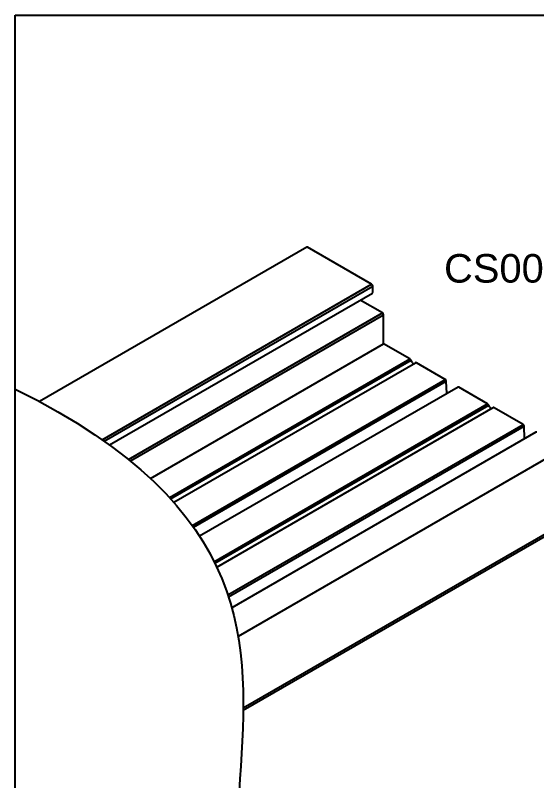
# Model space of a CAD drawing. Header units: inches. Extents: x 0 to 6.94, y -7.57 to 0.
# Drawn here: x 0 to 3.42, y -5.02 to 0 of the extents above; entities that cross this region are included whole.
import ezdxf
from ezdxf import colors
from ezdxf.entities.mleader import LeaderData, LeaderLine
from ezdxf.math import Vec2, Vec3

# ---------------------------------------------------------------- set-up
doc = ezdxf.new("R2010")
doc.units = ezdxf.units.IN
doc.header["$LTSCALE"] = 0.5
doc.header["$MEASUREMENT"] = 0
for name, color, linetype in [('FAB DWG', 221, 'CONTINUOUS'), ('Housing', 150, 'CONTINUOUS'), ('Mounting', 4, 'CONTINUOUS')]:
    doc.layers.add(name, color=color, linetype=linetype)
doc.layers.add('Text-Unprinted', color=131, linetype='CONTINUOUS', plot=False)
doc.styles.add('LSAD_Standard', font='arial.ttf')

msp = doc.modelspace()

# ---------------------------------------------------------------- linework, layer by layer
at = {"layer": 'Housing', "linetype": 'Continuous', "lineweight": 25, "transparency": 16777216}
for p, q in [((1.9136, -1.522), (0.1583, -2.535)), ((2.3398, -1.7657), (1.9186, -1.5225)), ((0.5709, -2.7865), (2.3398, -1.7657)), ((0.5836, -2.7955), (2.3468, -1.7779)), ((0.6179, -2.8199), (2.3448, -1.8233)), ((2.4113, -1.954), (2.2649, -1.8694)), ((0.744, -2.9162), (2.4113, -1.954)), ((0.7558, -2.9257), (2.4184, -1.9662)), ((2.4184, -2.1563), (2.4184, -1.9662)), ((0.8871, -3.04), (2.4184, -2.1563)), ((2.5909, -2.2559), (2.4184, -2.1563)), ((1.0129, -3.1665), (2.5909, -2.2559)), ((1.0202, -3.1745), (2.5984, -2.2638)), ((1.0401, -3.1967), (2.6275, -2.2806)), ((2.6067, -2.2782), (2.5984, -2.2638)), ((2.8228, -2.3897), (2.635, -2.2813)), ((1.1614, -3.3485), (2.8228, -2.3898)), ((1.1695, -3.3598), (2.8299, -2.4017)), ((2.8326, -2.4835), (2.8299, -2.4017)), ((2.9072, -2.4405), (1.2102, -3.4198)), ((3.1012, -2.5505), (2.9118, -2.4411)), ((1.3056, -3.5867), (3.1013, -2.5505)), ((1.3103, -3.5962), (3.1087, -2.5584)), ((3.117, -2.5728), (3.1087, -2.5584)), ((1.323, -3.6226), (3.1383, -2.575)), ((3.3348, -2.6853), (3.1454, -2.5759)), ((1.3956, -3.8044), (3.3348, -2.6853)), ((1.4, -3.8178), (3.3418, -2.6973)), ((3.9018, -2.6698), (1.4632, -4.0771)), ((3.3446, -2.779), (3.3418, -2.6972)), ((3.4191, -2.736), (1.4214, -3.8888)), ((1.4963, -4.5459), (4.328, -2.9135)), ((1.4962, -4.5623), (4.3351, -2.9257))]:
    msp.add_line(p, q, dxfattribs=at)
at = {"layer": 'Housing', "transparency": 16777216}
msp.add_line((2.3468, -1.8188), (2.3468, -1.7779), dxfattribs=at)
at = {"layer": 'Housing', "linetype": 'Continuous', "lineweight": 25, "transparency": 16777216}
for centre, radius, start, end in [((1.9156, -1.5266), 0.00503, 54.3824, 114.3071), ((2.4031, -1.9669), 0.0154, 2.6055, 57.3945), ((2.5795, -2.2742), 0.0216, 28.8075, 58.073), ((2.6179, -2.2742), 0.0119, 199.335, 269.9926), ((2.6306, -2.2874), 0.00752, 54.3161, 114.4225), ((2.8145, -2.4027), 0.0155, 4.017, 57.294), ((2.9089, -2.445), 0.00482, 52.9074, 115.7821), ((3.0898, -2.5688), 0.0216, 28.8077, 58.0728), ((3.1283, -2.5688), 0.0119, 199.3358, 269.9905), ((3.141, -2.5821), 0.00752, 54.3163, 114.4219), ((3.3264, -2.6983), 0.0155, 4.0171, 57.294), ((3.4209, -2.7405), 0.00482, 52.9074, 115.7821)]:
    msp.add_arc(centre, radius, start, end, dxfattribs=at)
at = {"layer": 'Housing', "transparency": 16777216}
for centre, radius, start, end in [((2.3315, -1.7786), 0.0154, 2.6054, 57.3945), ((2.3419, -1.8193), 0.00493, 305.0133, 6.2987)]:
    msp.add_arc(centre, radius, start, end, dxfattribs=at)
at = {"layer": 'Housing', "color": 1, "transparency": 16777216}
msp.add_open_spline([(0, -2.4533), (1.5906, -3.2416), (1.4747, -5.0131), (1.3588, -6.7846), (2.9495, -7.5729)], degree=3, dxfattribs=at)
at = {"layer": 'Mounting', "transparency": 16777216}
msp.add_arc((0.7319, -2.7212), 0.0503, 244.4872, 245.6253, dxfattribs=at)
at = {"layer": 'Text-Unprinted', "ltscale": 0.5, "transparency": 16777216}
msp.add_lwpolyline([(0, 0), (6.9385, 0), (6.9385, -7.5729), (0, -7.5729)], close=True, dxfattribs=at)

# ---------------------------------------------------------------- leaders
at = {"layer": 'FAB DWG', "ltscale": 0.5, "transparency": 16777216}
ml = msp.add_multileader_mtext('Standard', dxfattribs=at)
ml.set_content('\\A1;CS00049', color=256, style='LSAD_Standard')
ml.set_leader_properties()
ml.build(insert=Vec2(0, 0))
ml.multileader.update_dxf_attribs({"text_left_attachment_type": 2, "dogleg_length": 0.36, "arrow_head_size": 0.1875})
ctx = ml.context
ctx.base_point, ctx.char_height, ctx.arrow_head_size, ctx.landing_gap_size, ctx.plane_origin = Vec3(2.7497, -1.6642), 0.1875, 0.1875, 0.09, Vec3(3.3056, 13.7575)
ctx.left_attachment, ctx.text_align_type = 2, 2
notes = []
notes.append((ctx, [(1, (1, 1, 0), (4.2746, -1.6626), (-1, 0), 0.2772, [(0, [(4.8732, -1.9445)], 0, [])])]))
ctx.mtext.insert, ctx.mtext.width, ctx.mtext.defined_height, ctx.mtext.alignment, ctx.mtext.flow_direction = Vec3(3.9074, -1.5673), 2.351815, 0.6491, 3, 5
ml = msp.add_multileader_mtext('Standard', dxfattribs=at)
ml.set_content('\\A1;8-32 x {\\H0.7x;\\S3/8;}" PAN\\PTYPE F (HW83238)', color=256, style='LSAD_Standard')
ml.set_leader_properties()
ml.build(insert=Vec2(0, 0))
ml.multileader.update_dxf_attribs({"text_left_attachment_type": 2, "dogleg_length": 0.36, "arrow_head_size": 0.1875})
ctx = ml.context
ctx.base_point, ctx.char_height, ctx.arrow_head_size, ctx.landing_gap_size, ctx.plane_origin = Vec3(2.29, -5.8755), 0.1875, 0.1875, 0.09, Vec3(7.8779, 10.8246)
ctx.left_attachment, ctx.text_align_type = 2, 2
notes.append((ctx, [(1, (1, 1, 0), (5.0605, -5.6867), (-1, 0), 0.2772, [(1, [(4.4465, -2.8631), (6.0751, -3.8622)], 0, [])])]))
ctx.mtext.insert, ctx.mtext.width, ctx.mtext.defined_height, ctx.mtext.alignment, ctx.mtext.flow_direction = Vec3(4.6933, -5.5654), 2.351815, 0.6491, 3, 5
for ctx, leaders in notes:
    for number, flags, end, landing, length, lines in leaders:
        leader = LeaderData()
        leader.index, (leader.has_last_leader_line, leader.has_dogleg_vector, leader.attachment_direction) = number, flags
        leader.last_leader_point, leader.dogleg_vector, leader.dogleg_length = Vec3(end), Vec3(landing), length
        for number, points, colour, breaks in lines:
            line = LeaderLine()
            line.index, line.vertices, line.color, line.breaks = number, Vec3.list(points), colors.encode_raw_color(colour), breaks
            leader.lines.append(line)
        ctx.leaders.append(leader)

doc.saveas('drawing.dxf')
